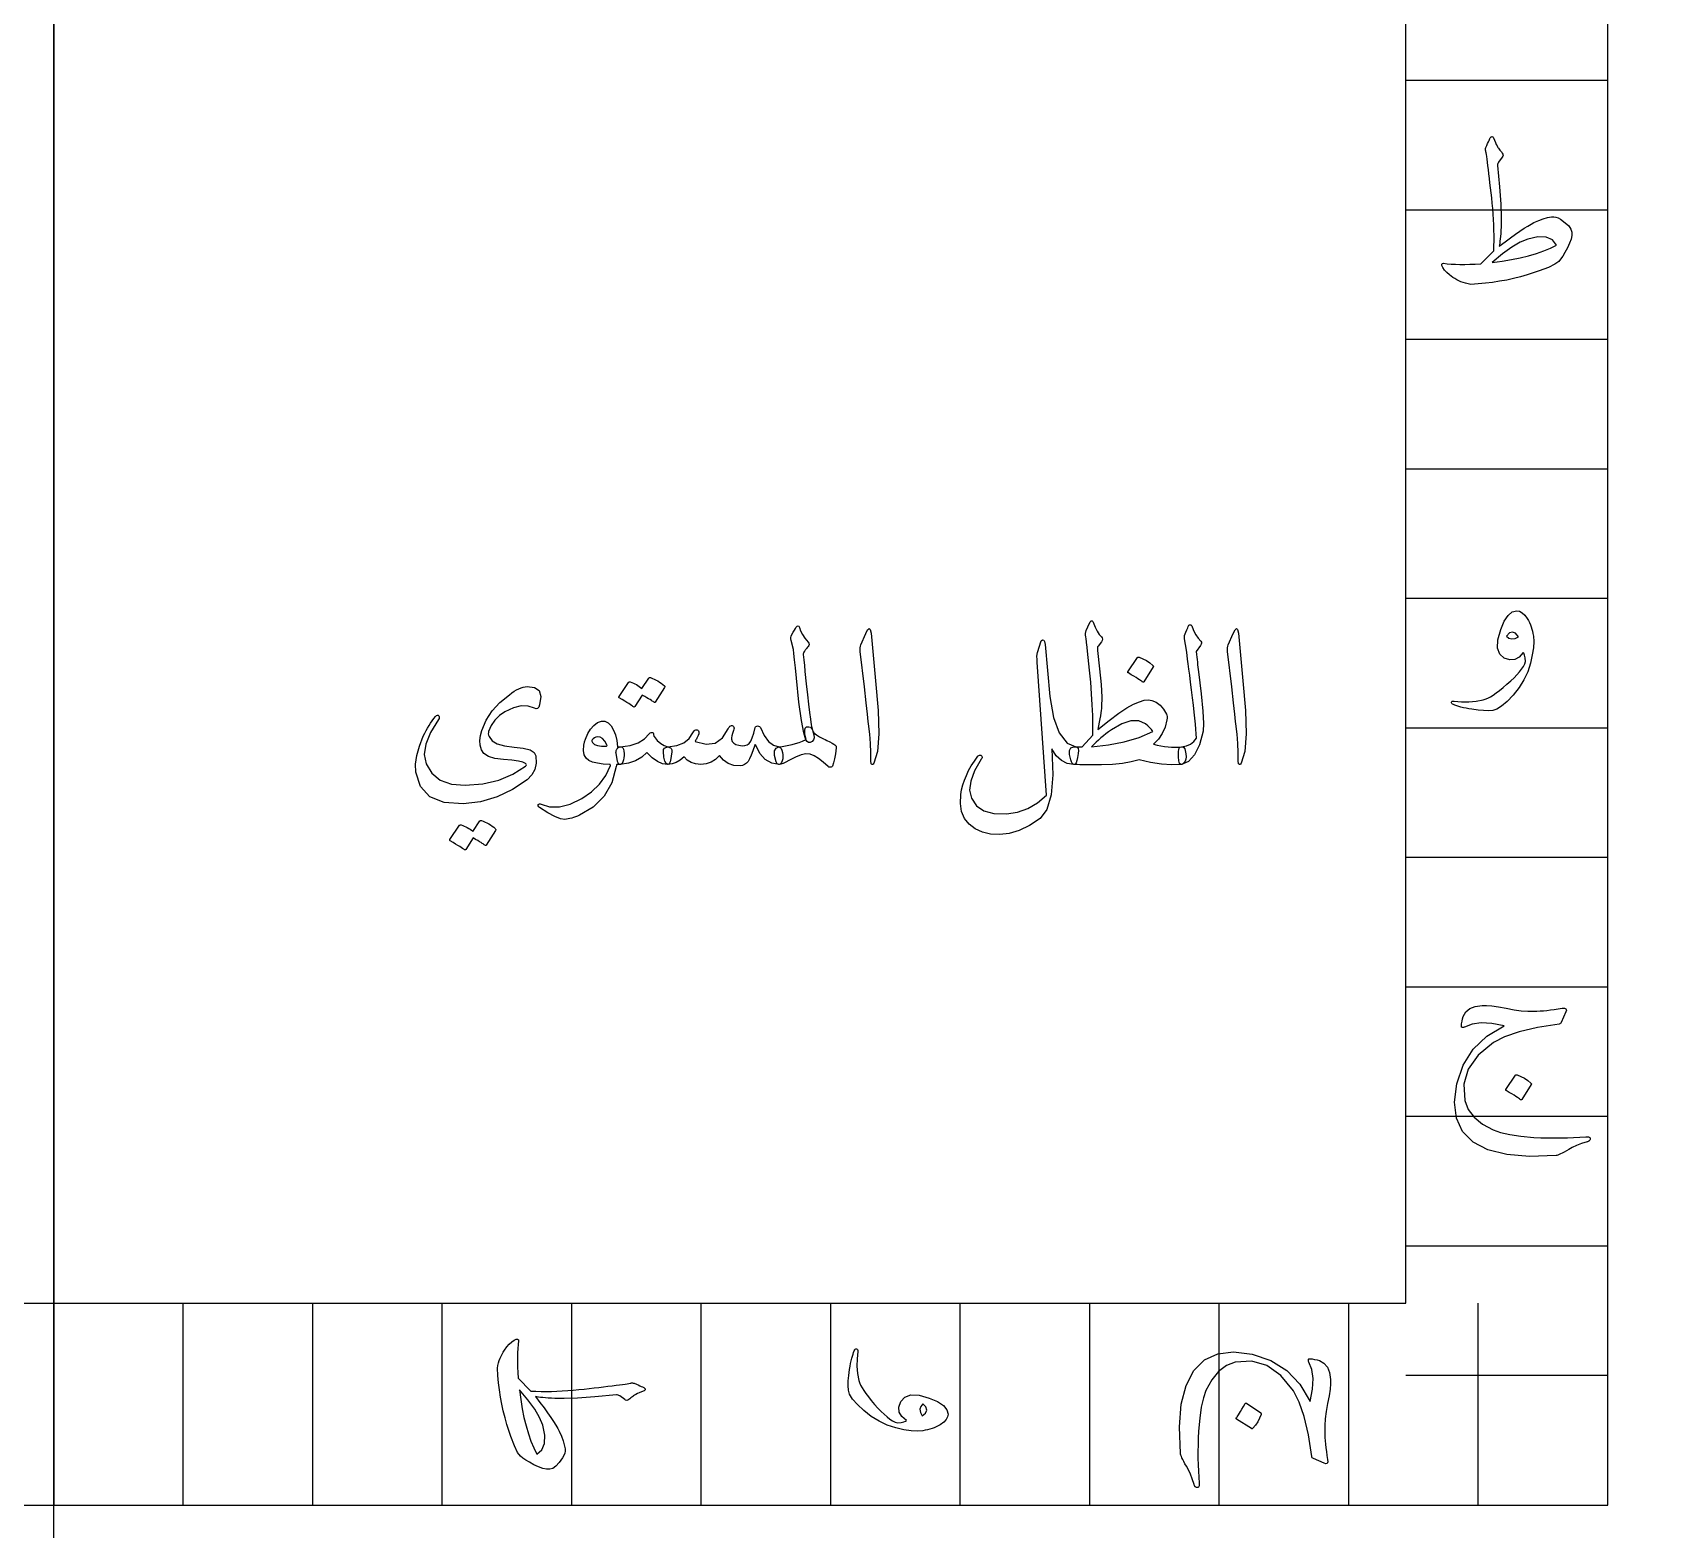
# Model space of a CAD drawing. Header units: millimetres. Extents: x -81 to 81, y -80 to 113.
# Drawn here: x -0.7 to 50.9, y -50.3 to -2.6 of the extents above; entities that cross this region are included whole.
import ezdxf

# ---------------------------------------------------------------- set-up
doc = ezdxf.new("R2010")
doc.units = ezdxf.units.MM
for name, color, linetype in [('CUT_OUTER', 1, 'Continuous'), ('ENGRAVE', 7, 'Continuous'), ('TEXT', 5, 'Continuous')]:
    doc.layers.add(name, color=color, linetype=linetype)

msp = doc.modelspace()

# ---------------------------------------------------------------- linework, layer by layer
at = {"layer": 'CUT_OUTER'}
msp.add_arc((0, 0), 80.5, 180, 0, dxfattribs=at)
at = {"layer": 'ENGRAVE'}
for points in [[(0, -72.8525), (0, 72.8525)], [(-49.5397, 0), (-49.5397, -49.5397), (49.5397, -49.5397), (49.5397, 0)], [(-43.0995, 0), (-43.0995, -43.0995), (43.0995, -43.0995), (43.0995, 0)], [(0, 0), (0, -49.5397)], [(49.5397, -4.1283), (43.0995, -4.1283)], [(49.5397, -8.2566), (43.0995, -8.2566)], [(49.5397, -12.3849), (43.0995, -12.3849)], [(49.5397, -16.5132), (43.0995, -16.5132)], [(49.5397, -20.6415), (43.0995, -20.6415)], [(49.5397, -24.7699), (43.0995, -24.7699)], [(49.5397, -28.8982), (43.0995, -28.8982)], [(49.5397, -33.0265), (43.0995, -33.0265)], [(49.5397, -37.1548), (43.0995, -37.1548)], [(49.5397, -41.2831), (43.0995, -41.2831)], [(0, -49.5397), (0, -43.0995)], [(0, -49.5397), (0, -43.0995)], [(4.1283, -49.5397), (4.1283, -43.0995)], [(8.2566, -49.5397), (8.2566, -43.0995)], [(12.3849, -49.5397), (12.3849, -43.0995)], [(16.5132, -49.5397), (16.5132, -43.0995)], [(20.6415, -49.5397), (20.6415, -43.0995)], [(24.7699, -49.5397), (24.7699, -43.0995)], [(28.8982, -49.5397), (28.8982, -43.0995)], [(33.0265, -49.5397), (33.0265, -43.0995)], [(37.1548, -49.5397), (37.1548, -43.0995)], [(41.2831, -49.5397), (41.2831, -43.0995)], [(45.4114, -49.5397), (45.4114, -43.0995)], [(49.5397, -45.4114), (43.0995, -45.4114)]]:
    msp.add_lwpolyline(points, dxfattribs=at)
for radius in [78.89, 78.89, 76.7769, 72.8525, 72.8525]:
    msp.add_circle((0, 0), radius, dxfattribs=at)
at = {"layer": 'TEXT'}
for points in [[(45.6528, -6.2647), (45.6824, -6.1969), (45.7088, -6.1369), (45.7322, -6.0847), (45.7525, -6.0403), (45.7692, -6.0041), (45.7821, -5.9764), (45.791, -5.9574), (45.7961, -5.9468), (45.8066, -5.9332), (45.8195, -5.9235), (45.8347, -5.9176), (45.8522, -5.9157), (45.8666, -5.918), (45.8787, -5.925), (45.8884, -5.9367), (45.8958, -5.9531), (45.9285, -6.0325), (45.9581, -6.1027), (45.9846, -6.1634), (46.008, -6.2148), (46.0214, -6.2374), (46.0368, -6.2616), (46.0542, -6.2873), (46.0734, -6.3146), (46.0951, -6.3434), (46.1194, -6.3738), (46.1465, -6.4057), (46.1763, -6.4392), (46.195, -6.4731), (46.2012, -6.5062), (46.195, -6.5385), (46.1763, -6.5701), (46.0579, -6.7259), (46.0419, -6.7512), (46.0314, -6.7773), (46.0263, -6.8042), (46.0267, -6.8318), (46.0875, -7.5178), (46.1264, -8.0737), (46.1436, -8.4994), (46.1389, -8.7951), (46.1325, -8.9055), (46.1256, -9.0062), (46.1184, -9.0971), (46.1108, -9.1783), (46.1028, -9.2502), (46.0945, -9.3131), (46.0857, -9.3671), (46.0766, -9.4121), (46.2629, -9.2695), (46.4357, -9.141), (46.5948, -9.0264), (46.7403, -8.9259), (46.8718, -8.8391), (46.9888, -8.7655), (47.0915, -8.7051), (47.1797, -8.6579), (47.3367, -8.5878), (47.4835, -8.5333), (47.6202, -8.4943), (47.7468, -8.471), (47.8138, -8.469), (47.884, -8.4819), (47.9572, -8.5095), (48.0335, -8.552), (48.1847, -8.6591), (48.2953, -8.7623), (48.3654, -8.8617), (48.395, -8.9571), (48.3931, -9.0634), (48.3685, -9.183), (48.3214, -9.3159), (48.2517, -9.4619), (48.1738, -9.6057), (48.1021, -9.7252), (48.0366, -9.8207), (47.9774, -9.892), (47.8559, -9.9819), (47.6471, -10.0836), (47.3511, -10.197), (46.9678, -10.322), (46.7541, -10.3839), (46.537, -10.4389), (46.3163, -10.4868), (46.0921, -10.5277), (45.8652, -10.5619), (45.6364, -10.59), (45.4056, -10.6118), (45.1729, -10.6274), (45.0877, -10.6102), (45.0069, -10.59), (44.9304, -10.5666), (44.8581, -10.5401), (44.7894, -10.5105), (44.7233, -10.4778), (44.66, -10.442), (44.5995, -10.403), (44.4931, -10.3251), (44.4047, -10.2472), (44.3342, -10.1693), (44.2816, -10.0914), (44.2528, -10.0267), (44.2473, -9.9823), (44.2653, -9.9582), (44.3065, -9.9543), (44.4232, -9.9681), (44.5488, -9.9784), (44.6834, -9.9853), (44.827, -9.9886), (44.9795, -9.9884), (45.1409, -9.9847), (45.3113, -9.9775), (45.4907, -9.9667), (45.902, -9.5616), (45.9096, -9.3988), (45.9137, -9.2344), (45.9143, -9.0685), (45.9114, -8.901), (45.9054, -8.7316), (45.8966, -8.5598), (45.8851, -8.3857), (45.8709, -8.2092), (45.8549, -8.0345), (45.8382, -7.8656), (45.8206, -7.7026), (45.8023, -7.5455), (45.784, -7.3937), (45.7665, -7.2471), (45.7497, -7.1055), (45.7338, -6.969), (45.7188, -6.8426), (45.7049, -6.7313), (45.6923, -6.6353), (45.6808, -6.5545), (45.6705, -6.4885), (45.6613, -6.4369), (45.6533, -6.3997), (45.6465, -6.3769), (45.6422, -6.3512), (45.6418, -6.3239), (45.6454, -6.2951), (45.6528, -6.2647)], [(46.9865, -9.1815), (46.7454, -9.2816), (46.477, -9.4386), (46.1813, -9.6524), (45.8584, -9.9231), (46.1714, -9.8844), (46.4684, -9.8366), (46.7495, -9.78), (47.0145, -9.7143), (47.2632, -9.6405), (47.4952, -9.5593), (47.7104, -9.4707), (47.9089, -9.3747), (47.7741, -9.2083), (47.5755, -9.1207), (47.3129, -9.1117), (46.9865, -9.1815)], [(46.1264, -21.6287), (46.2402, -21.3646), (46.3632, -21.1769), (46.4957, -21.0655), (46.6375, -21.0304), (46.7263, -21.046), (46.812, -21.0927), (46.8946, -21.1706), (46.974, -21.2797), (47.0122, -21.3428), (47.0457, -21.4075), (47.0745, -21.4737), (47.0987, -21.5415), (47.1193, -21.6112), (47.1376, -21.6832), (47.1536, -21.7576), (47.1672, -21.8344), (47.1801, -22.0054), (47.1688, -22.2068), (47.1333, -22.4385), (47.0737, -22.7007), (46.9857, -22.9722), (46.865, -23.232), (46.7115, -23.4801), (46.5253, -23.7166), (46.3301, -23.9226), (46.156, -24.0734), (46.0029, -24.1688), (45.8709, -24.2089), (45.7361, -24.2159), (45.5811, -24.212), (45.4058, -24.1972), (45.2102, -24.1715), (45.1111, -24.1554), (45.0194, -24.138), (44.935, -24.1195), (44.8581, -24.0999), (44.7882, -24.0798), (44.7249, -24.0601), (44.6682, -24.0409), (44.6182, -24.022), (44.5886, -24.0056), (44.5683, -23.9877), (44.5574, -23.9682), (44.5558, -23.9472), (44.5656, -23.9261), (44.5823, -23.9129), (44.6061, -23.9074), (44.6369, -23.9098), (44.8772, -23.9331), (45.1121, -23.9347), (45.3415, -23.9145), (45.5655, -23.8724), (45.6346, -23.851), (45.7112, -23.8178), (45.7951, -23.7731), (45.8865, -23.7166), (45.9852, -23.6484), (46.0914, -23.5686), (46.2049, -23.477), (46.3259, -23.3738), (46.4443, -23.2671), (46.5502, -23.165), (46.6437, -23.0676), (46.7247, -22.9749), (46.7929, -22.8865), (46.8478, -22.802), (46.8895, -22.7213), (46.9179, -22.6446), (46.9016, -22.5285), (46.8837, -22.442), (46.8642, -22.3852), (46.8431, -22.3579), (46.7165, -22.5071), (46.5736, -22.5869), (46.4143, -22.5975), (46.2386, -22.5386), (46.0937, -22.4117), (46.0267, -22.2177), (46.0376, -21.9567), (46.1264, -21.6287)], [(23.9472, -22.9624), (23.9865, -23.3551), (24.0235, -23.7041), (24.0582, -24.0095), (24.0905, -24.2713), (24.1205, -24.489), (24.1482, -24.6623), (24.1735, -24.7913), (24.1965, -24.8758), (24.23, -24.9849), (24.237, -25.0752), (24.2175, -25.1469), (24.1715, -25.1999), (24.1151, -25.2291), (24.064, -25.2295), (24.0185, -25.2011), (23.9783, -25.1438), (23.9078, -24.9253), (23.8334, -24.5252), (23.7551, -23.9437), (23.6729, -23.1806), (23.6437, -22.8522), (23.6184, -22.5901), (23.597, -22.3941), (23.5795, -22.2644), (23.5109, -21.9777), (23.5019, -21.9271), (23.5, -21.8811), (23.5051, -21.8398), (23.5171, -21.8032), (23.5705, -21.7136), (23.6122, -21.6443), (23.6422, -21.5952), (23.6605, -21.5664), (23.6979, -21.5239), (23.729, -21.5087), (23.754, -21.5208), (23.7727, -21.5602), (23.8066, -21.6716), (23.8646, -21.7876), (23.9468, -21.9084), (24.0531, -22.0338), (24.0726, -22.0587), (24.0812, -22.0837), (24.0788, -22.1086), (24.0656, -22.1335), (24.0444, -22.1637), (24.0243, -22.192), (24.0054, -22.2183), (23.9877, -22.2426), (23.9711, -22.265), (23.9557, -22.2855), (23.9415, -22.304), (23.9285, -22.3205), (23.9098, -22.3486), (23.8973, -22.3766), (23.8911, -22.4046), (23.8911, -22.4327), (23.8993, -22.4939), (23.9113, -22.6025), (23.9273, -22.7587), (23.9472, -22.9624)], [(25.8855, -21.7534), (25.945, -21.6381), (25.993, -21.5976), (26.0292, -21.6318), (26.0537, -21.7409), (26.1971, -23.2678), (26.2824, -24.205), (26.3015, -24.9537), (26.2543, -25.5138), (26.141, -25.8855), (26.1203, -25.9158), (26.102, -25.9322), (26.0861, -25.9345), (26.0724, -25.9228), (26.0615, -25.9045), (26.0537, -25.8808), (26.0491, -25.8516), (26.0475, -25.8169), (26.0475, -25.547), (26.035, -25.2607), (26.0101, -24.958), (25.9727, -24.639), (25.9645, -24.5556), (25.94, -24.3305), (25.8991, -23.9635), (25.8418, -23.4548), (25.7047, -22.3267), (25.7016, -22.2668), (25.7047, -22.2114), (25.7141, -22.1608), (25.7296, -22.1148)], [(34.5984, -25.7795), (34.3483, -25.8481), (34.0655, -25.8979), (33.75, -25.9291), (33.4017, -25.9415), (33.227, -25.9439), (33.0706, -25.9447), (32.9326, -25.9439), (32.8128, -25.9415), (32.7113, -25.9384), (32.6281, -25.9353), (32.5633, -25.9322), (32.5167, -25.9291), (32.4922, -25.9154), (32.4684, -25.887), (32.4455, -25.8438), (32.4233, -25.7857), (32.38, -25.6101), (32.3812, -25.4819), (32.4268, -25.4013), (32.5167, -25.3682), (32.7847, -25.3619), (33.1275, -24.9942), (33.1271, -24.6873), (33.1197, -24.3647), (33.1053, -24.0266), (33.0839, -23.6729), (33.0555, -23.3041), (33.02, -22.9204), (32.9775, -22.5219), (32.9281, -22.1086), (32.922, -22.0494), (32.9164, -21.9964), (32.9111, -21.9497), (32.9063, -21.9092), (32.9014, -21.8749), (32.8961, -21.8468), (32.8905, -21.825), (32.8845, -21.8095), (32.8845, -21.7502), (32.9094, -21.6599), (32.9592, -21.5383), (33.034, -21.3856), (33.0442, -21.3693), (33.0558, -21.3576), (33.0691, -21.3506), (33.0839, -21.3483), (33.0987, -21.351), (33.1119, -21.3592), (33.1236, -21.3728), (33.1337, -21.3919), (33.1992, -21.5473), (33.2646, -21.677), (33.3301, -21.781), (33.3955, -21.8593), (33.4236, -21.8951), (33.4329, -21.9341), (33.4236, -21.9762), (33.3955, -22.0214), (33.2896, -22.1585), (33.2767, -22.1811), (33.2693, -22.2114), (33.2674, -22.2496), (33.2709, -22.2956), (33.3398, -22.8845), (33.3846, -23.38), (33.4052, -23.782), (33.4017, -24.0905), (33.3971, -24.1456), (33.3893, -24.2113), (33.3784, -24.2874), (33.3643, -24.3741), (33.3476, -24.4709), (33.3285, -24.5774), (33.3071, -24.6937), (33.2833, -24.8197), (33.6421, -24.528), (33.9518, -24.2946), (34.2123, -24.1197), (34.4239, -24.0033), (34.6073, -23.9281), (34.7651, -23.8833), (34.8971, -23.8689), (35.0035, -23.8848), (35.1425, -23.9429), (35.2668, -24.036), (35.3762, -24.1641), (35.4709, -24.3273), (35.4834, -24.3597), (35.4896, -24.4006), (35.4896, -24.45), (35.4834, -24.5081), (35.4242, -24.7367), (35.3338, -24.9428), (35.2123, -25.1263), (35.0596, -25.2871), (35.1772, -25.3158), (35.2933, -25.3393), (35.4078, -25.3578), (35.5208, -25.3713), (35.6322, -25.3793), (35.742, -25.3814), (35.8503, -25.3777), (35.957, -25.3682), (35.9968, -25.3705), (36.0287, -25.39), (36.0529, -25.4266), (36.0692, -25.4803), (36.0899, -25.5929), (36.0957, -25.6876), (36.0867, -25.7643), (36.063, -25.8231), (36.0307, -25.8695), (36.0022, -25.9026), (35.9777, -25.9225), (35.957, -25.9291), (35.6431, -25.9384), (35.312, -25.9166), (34.9637, -25.8636), (34.5984, -25.7795)], [(36.0505, -21.8157), (36.0926, -21.714), (36.1253, -21.6334), (36.1487, -21.5738), (36.1627, -21.5352), (36.1736, -21.5107), (36.1876, -21.4932), (36.2048, -21.4826), (36.225, -21.4791), (36.248, -21.483), (36.2671, -21.4947), (36.2823, -21.5142), (36.2936, -21.5415), (36.3454, -21.6751), (36.4073, -21.7954), (36.4794, -21.9026), (36.5616, -21.9964), (36.5846, -22.0264), (36.5912, -22.0603), (36.5814, -22.0981), (36.5553, -22.1398), (36.4182, -22.333), (36.4276, -22.4195), (36.4369, -22.5044), (36.4463, -22.5877), (36.4556, -22.6695), (36.465, -22.7498), (36.4743, -22.8285), (36.4837, -22.9056), (36.493, -22.9811), (36.5791, -23.6807), (36.6317, -24.2276), (36.6508, -24.6218), (36.6364, -24.8633), (36.5187, -25.3016), (36.3653, -25.6252), (36.1759, -25.8344), (35.9508, -25.9291), (35.9446, -25.9291), (35.9383, -25.9291), (35.9321, -25.9291), (35.9259, -25.9291), (35.8889, -25.894), (35.8651, -25.8138), (35.8546, -25.6884), (35.8573, -25.5177), (35.8632, -25.4546), (35.8807, -25.4087), (35.9099, -25.3798), (35.9508, -25.3682), (36.1089, -25.3366), (36.2406, -25.2793), (36.3458, -25.1964), (36.4245, -25.0877), (36.4192, -24.9572), (36.4097, -24.8088), (36.3958, -24.6425), (36.3777, -24.4582), (36.3557, -24.2568), (36.3302, -24.0391), (36.3012, -23.805), (36.2687, -23.5545), (36.2387, -23.3083), (36.211, -23.0871), (36.1857, -22.8908), (36.1627, -22.7194), (36.1428, -22.5729), (36.1269, -22.4514), (36.1148, -22.3548), (36.1066, -22.2831), (36.0443, -21.9279), (36.0423, -21.8928), (36.0427, -21.8624), (36.0455, -21.8367), (36.0505, -21.8157)], [(37.5962, -21.7534), (37.6558, -21.6381), (37.7037, -21.5976), (37.7399, -21.6318), (37.7644, -21.7409), (37.9078, -23.2678), (37.9931, -24.205), (38.0122, -24.9537), (37.965, -25.5138), (37.8517, -25.8855), (37.831, -25.9158), (37.8127, -25.9322), (37.7968, -25.9345), (37.7831, -25.9228), (37.7722, -25.9045), (37.7644, -25.8808), (37.7598, -25.8516), (37.7582, -25.8169), (37.7582, -25.547), (37.7457, -25.2607), (37.7208, -24.958), (37.6834, -24.639), (37.6752, -24.5556), (37.6507, -24.3305), (37.6098, -23.9635), (37.5525, -23.4548), (37.4154, -22.3267), (37.4123, -22.2668), (37.4154, -22.2114), (37.4248, -22.1608), (37.4403, -22.1148)], [(31.7564, -23.7602), (31.8674, -24.4302), (32.0509, -24.9257), (32.3068, -25.2466), (32.6352, -25.3931), (32.6562, -25.4243), (32.6632, -25.4866), (32.6562, -25.5801), (32.6352, -25.7047), (32.6141, -25.8029), (32.5884, -25.873), (32.558, -25.9151), (32.523, -25.9291), (32.3103, -25.8979), (32.121, -25.8044), (31.955, -25.6486), (31.8125, -25.4305), (31.8456, -26.2563), (31.7953, -26.9013), (31.6617, -27.3657), (31.4448, -27.6492), (31.1004, -27.8732), (30.7717, -28.0341), (30.4585, -28.1318), (30.1609, -28.1665), (29.8637, -28.1505), (29.6015, -28.0902), (29.3744, -27.9854), (29.1824, -27.8362), (29.0348, -27.6484), (28.9409, -27.428), (28.9008, -27.1748), (28.9144, -26.8889), (28.9419, -26.7362), (28.9806, -26.5835), (29.0307, -26.4308), (29.092, -26.2781), (29.1651, -26.1254), (29.2502, -25.9727), (29.3474, -25.82), (29.4566, -25.6673), (29.473, -25.651), (29.4909, -25.6393), (29.5104, -25.6323), (29.5314, -25.6299), (29.5489, -25.6323), (29.5641, -25.6393), (29.577, -25.651), (29.5875, -25.6673), (29.5933, -25.6872), (29.5922, -25.7094), (29.584, -25.7339), (29.5688, -25.7608), (29.355, -26.1305), (29.2307, -26.4604), (29.196, -26.7506), (29.251, -27.0011), (29.4118, -27.2429), (29.6514, -27.4077), (29.9696, -27.4954), (30.3666, -27.5059), (30.7179, -27.4498), (31.049, -27.3314), (31.3598, -27.1506), (31.6504, -26.9076), (31.3513, -22.6695), (31.3447, -22.5682), (31.3435, -22.4826), (31.3478, -22.4124), (31.3575, -22.3579), (31.4759, -21.984), (31.5211, -21.952), (31.5569, -21.9621), (31.5834, -22.0143), (31.6006, -22.1086)], [(46.6936, -21.8593), (46.6016, -21.7479), (46.5066, -21.7066), (46.4084, -21.7354), (46.3072, -21.8344), (46.3897, -21.9014), (46.4817, -21.9279), (46.5829, -21.9138), (46.6936, -21.8593)], [(34.5485, -22.5199), (34.5563, -22.5122), (34.5672, -22.5075), (34.5812, -22.5059), (34.5984, -22.5075), (34.7195, -22.5566), (34.8336, -22.6166), (34.9408, -22.6874), (35.0409, -22.7692), (35.0506, -22.7817), (35.0549, -22.7942), (35.0537, -22.8066), (35.0471, -22.8191), (34.7542, -23.2928), (34.7433, -23.3041), (34.7292, -23.3068), (34.7121, -23.3009), (34.6919, -23.2865), (34.6743, -23.2741), (34.6467, -23.2554), (34.6089, -23.2304), (34.561, -23.1993), (34.5022, -23.1619), (34.4316, -23.1183), (34.3495, -23.0684), (34.2556, -23.0123), (34.2431, -23.003), (34.2369, -22.9936), (34.2369, -22.9843), (34.2431, -22.9749)], [(18.9737, -23.1744), (18.9815, -23.1666), (18.9924, -23.1619), (19.0064, -23.1603), (19.0236, -23.1619), (19.0849, -23.1849), (19.1443, -23.2102), (19.2018, -23.2378), (19.2573, -23.2678), (19.3112, -23.3006), (19.364, -23.3364), (19.4156, -23.3753), (19.4661, -23.4174), (19.4758, -23.4303), (19.4801, -23.4439), (19.4789, -23.4583), (19.4723, -23.4735), (19.1731, -23.9472), (19.165, -23.9534), (19.1529, -23.9534), (19.1369, -23.9472), (19.1171, -23.9347), (19.1034, -23.9232), (19.0812, -23.9074), (19.0504, -23.8874), (19.0111, -23.863), (18.9628, -23.834), (18.9051, -23.7999), (18.8382, -23.7608), (18.7618, -23.7166), (18.525, -24.0843), (18.5141, -24.0956), (18.5, -24.0983), (18.4829, -24.0925), (18.4626, -24.0781), (18.4451, -24.0656), (18.4175, -24.0469), (18.3797, -24.022), (18.3318, -23.9908), (18.2729, -23.9534), (18.2024, -23.9098), (18.1203, -23.8599), (18.0264, -23.8038), (18.0166, -23.7945), (18.0124, -23.7851), (18.0135, -23.7758), (18.0201, -23.7664), (18.3255, -23.3115), (18.3333, -23.3037), (18.3442, -23.299), (18.3583, -23.2974), (18.3754, -23.299), (18.4276, -23.3159), (18.4782, -23.3356), (18.5273, -23.358), (18.5748, -23.3831), (18.6208, -23.4106), (18.6652, -23.44), (18.708, -23.4714), (18.7493, -23.5047)], [(15.3277, -24.1341), (15.126, -24.0668), (14.9008, -24.064), (14.6523, -24.126), (14.3804, -24.2526), (14.2079, -24.3733), (14.0641, -24.5174), (13.9492, -24.6849), (13.8631, -24.8758), (13.8546, -24.914), (13.8538, -24.9537), (13.8608, -24.995), (13.8756, -25.0378), (13.9745, -25.1711), (14.1405, -25.2716), (14.3734, -25.3393), (14.6733, -25.3744), (14.9694, -25.4059), (15.1844, -25.4632), (15.3184, -25.5462), (15.3714, -25.6549), (15.3772, -25.8823), (15.3324, -26.0849), (15.237, -26.2625), (15.0909, -26.4152), (14.627, -26.7319), (14.1327, -26.9652), (13.608, -27.1152), (13.0529, -27.1818), (12.4468, -27.1397), (11.9934, -26.9574), (11.6927, -26.6349), (11.5447, -26.1721), (11.5361, -25.9182), (11.5727, -25.6424), (11.6545, -25.3448), (11.7815, -25.0254), (11.8257, -24.9366), (11.8711, -24.8509), (11.9176, -24.7683), (11.9654, -24.6888), (12.0146, -24.6121), (12.0659, -24.5377), (12.119, -24.4656), (12.1741, -24.3959), (12.2037, -24.3671), (12.2302, -24.3554), (12.2536, -24.3608), (12.2739, -24.3834), (12.2852, -24.4115), (12.2879, -24.4395), (12.282, -24.4676), (12.2676, -24.4956), (12.0113, -24.9085), (11.8594, -25.2809), (11.8119, -25.6128), (11.8688, -25.9041), (12.0518, -26.2111), (12.3206, -26.4277), (12.6751, -26.5539), (13.1152, -26.5897), (13.6793, -26.5449), (14.1872, -26.4292), (14.6391, -26.2426), (15.0348, -25.9852), (15.0586, -25.9634), (15.0675, -25.9415), (15.0617, -25.9197), (15.0411, -25.8979), (14.9573, -25.8574), (14.812, -25.8231), (14.6052, -25.7951), (14.3368, -25.7733), (14.0637, -25.7398), (13.8553, -25.6767), (13.7116, -25.584), (13.6325, -25.4616), (13.5959, -25.3179), (13.5858, -25.1672), (13.6021, -25.0094), (13.645, -24.8446), (13.7841, -24.5209), (13.9769, -24.223), (14.2234, -23.9507), (14.5238, -23.7041), (14.6036, -23.6457), (14.6811, -23.595), (14.7563, -23.5522), (14.8291, -23.5171), (14.8993, -23.4895), (14.9663, -23.4688), (15.0301, -23.4552), (15.0909, -23.4486), (15.3285, -23.4708), (15.4742, -23.5748), (15.528, -23.7606), (15.4898, -24.0282), (15.461, -24.1003), (15.4243, -24.1419), (15.3799, -24.1532), (15.3277, -24.1341)], [(17.9329, -25.9976), (17.7868, -26.5106), (17.5418, -26.9403), (17.1979, -27.2866), (16.755, -27.5495), (16.693, -27.5762), (16.6319, -27.6001), (16.5715, -27.6214), (16.5119, -27.6399), (16.4535, -27.6553), (16.3966, -27.6671), (16.3413, -27.6755), (16.2875, -27.6804), (16.1535, -27.6613), (15.9759, -27.5916), (15.7547, -27.4712), (15.4898, -27.3002), (15.4614, -27.2757), (15.4446, -27.2519), (15.4395, -27.2289), (15.4462, -27.2067), (15.461, -27.1896), (15.4804, -27.1818), (15.5046, -27.1834), (15.5334, -27.1943), (15.8088, -27.2835), (16.1177, -27.2831), (16.4601, -27.1931), (16.836, -27.0135), (17.1429, -26.8051), (17.3969, -26.5601), (17.5979, -26.2785), (17.7459, -25.9602), (17.7448, -25.9489), (17.7412, -25.94), (17.7354, -25.9334), (17.7272, -25.9291), (17.5126, -25.9166), (17.3299, -25.8917), (17.1792, -25.8543), (17.0604, -25.8044), (16.9684, -25.7273), (16.9108, -25.6206), (16.8874, -25.4842), (16.8983, -25.3183), (16.9018, -25.2963), (16.9061, -25.2739), (16.9112, -25.2511), (16.917, -25.2279), (16.9236, -25.204), (16.931, -25.1789), (16.9392, -25.1526), (16.9482, -25.1251), (17.0214, -24.9471), (17.1102, -24.7995), (17.2146, -24.6822), (17.3346, -24.5953), (17.4573, -24.5478), (17.5699, -24.5486), (17.6723, -24.5977), (17.7646, -24.6951), (17.8452, -24.8306), (17.9064, -24.988), (17.9481, -25.1672), (17.9703, -25.3682), (17.9826, -25.368), (17.9944, -25.3674), (18.0059, -25.3664), (18.017, -25.365), (18.0281, -25.3637), (18.0396, -25.3627), (18.0515, -25.3621), (18.0638, -25.3619), (18.1058, -25.3709), (18.1386, -25.3978), (18.1619, -25.4426), (18.176, -25.5053), (18.1818, -25.5742), (18.1806, -25.6439), (18.1725, -25.7145), (18.1573, -25.7857), (18.1374, -25.8484), (18.1152, -25.8932), (18.0906, -25.9201), (18.0638, -25.9291), (17.9454, -25.9291), (17.9446, -25.9404), (17.9422, -25.9556), (17.9383, -25.9747), (17.9329, -25.9976)], [(20.376, -24.9194), (20.3955, -24.8855), (20.4165, -24.8587), (20.4391, -24.8388), (20.4633, -24.8259), (20.4874, -24.8209), (20.51, -24.8244), (20.531, -24.8365), (20.5505, -24.8571), (20.5641, -24.8848), (20.5676, -24.9179), (20.561, -24.9564), (20.5443, -25.0004), (20.532, -25.0227), (20.5201, -25.0456), (20.5086, -25.0694), (20.4975, -25.0939), (20.486, -25.1189), (20.4734, -25.1438), (20.4596, -25.1687), (20.4446, -25.1937), (20.7932, -25.2829), (21.0849, -25.2451), (21.3198, -25.0803), (21.4978, -24.7885), (21.5169, -24.7547), (21.5368, -24.7278), (21.5574, -24.7079), (21.5789, -24.6951), (21.603, -24.6896), (21.6256, -24.6919), (21.6466, -24.7021), (21.6661, -24.72), (21.6805, -24.7441), (21.6864, -24.773), (21.6836, -24.8065), (21.6723, -24.8446), (21.6404, -24.937), (21.6194, -25.0145), (21.6092, -25.0772), (21.61, -25.1251), (21.6314, -25.1933), (21.677, -25.2482), (21.7467, -25.2899), (21.8406, -25.3183), (21.9427, -25.3308), (22.0307, -25.3245), (22.1047, -25.2996), (22.1647, -25.256), (22.2169, -25.1847), (22.2675, -25.0768), (22.3166, -24.9323), (22.3641, -24.7512), (22.3711, -24.7293), (22.386, -24.7138), (22.4085, -24.7044), (22.4389, -24.7013), (22.4701, -24.7044), (22.495, -24.7138), (22.5137, -24.7293), (22.5262, -24.7512), (22.6477, -25.0071), (22.7879, -25.1952), (22.9469, -25.3156), (23.1245, -25.3682), (23.1615, -25.3837), (23.1915, -25.418), (23.2145, -25.471), (23.2304, -25.5427), (23.2417, -25.6202), (23.2445, -25.6907), (23.2386, -25.7542), (23.2242, -25.8107), (23.204, -25.8625), (23.1806, -25.8995), (23.1541, -25.9217), (23.1245, -25.9291), (22.8861, -25.8905), (22.682, -25.7748), (22.5122, -25.582), (22.3766, -25.3121), (22.37, -25.298), (22.3626, -25.2934), (22.3544, -25.298), (22.3454, -25.3121), (22.2878, -25.4893), (22.2333, -25.6346), (22.1818, -25.7479), (22.1335, -25.8294), (22.081, -25.8874), (22.0229, -25.9306), (21.9594, -25.9591), (21.8905, -25.9727), (21.6829, -25.9591), (21.5025, -25.8995), (21.3494, -25.7939), (21.2236, -25.6424), (21.0951, -25.7678), (20.9525, -25.8574), (20.7959, -25.9112), (20.6253, -25.9291), (20.4613, -25.9139), (20.3183, -25.8683), (20.1964, -25.7924), (20.0955, -25.686), (19.9721, -25.7924), (19.8447, -25.8683), (19.7134, -25.9139), (19.5782, -25.9291), (19.5249, -25.903), (19.4832, -25.8247), (19.4532, -25.6942), (19.4349, -25.5115), (19.4415, -25.4558), (19.4676, -25.4133), (19.5132, -25.3841), (19.5782, -25.3682), (19.8595, -25.3238), (20.0862, -25.2342), (20.2584, -25.0994), (20.376, -24.9194)], [(23.997, -24.7325), (24.0703, -24.7262), (24.1279, -24.7449), (24.17, -24.7885), (24.1965, -24.8571), (24.2085, -24.891), (24.2323, -24.9241), (24.2678, -24.9564), (24.3149, -24.988), (24.3445, -25.0045), (24.3772, -25.023), (24.413, -25.0435), (24.452, -25.0659), (24.4941, -25.0895), (24.5393, -25.1134), (24.5876, -25.1378), (24.639, -25.1625), (24.7348, -25.2088), (24.8104, -25.2482), (24.8657, -25.2805), (24.9007, -25.3058), (24.9245, -25.328), (24.9397, -25.351), (24.9463, -25.3748), (24.9444, -25.3993), (24.9183, -25.5855), (24.8898, -25.7452), (24.8591, -25.8784), (24.8259, -25.9852), (24.8174, -25.9988), (24.8041, -26.0085), (24.7862, -26.0144), (24.7636, -26.0163), (24.7352, -26.0152), (24.7122, -26.0117), (24.6947, -26.0058), (24.6826, -25.9976), (24.5252, -25.8516), (24.3772, -25.7374), (24.2385, -25.6552), (24.1092, -25.605), (23.9783, -25.5941), (23.8225, -25.6237), (23.6418, -25.6938), (23.4361, -25.8044), (23.3368, -25.859), (23.2507, -25.8979), (23.1779, -25.9213), (23.1183, -25.9291), (23.0894, -25.924), (23.0653, -25.9088), (23.0458, -25.8835), (23.031, -25.8481), (22.9804, -25.6451), (22.978, -25.4975), (23.024, -25.4052), (23.1183, -25.3682), (23.2191, -25.3565), (23.3224, -25.3401), (23.4279, -25.3191), (23.5358, -25.2934), (23.6457, -25.2626), (23.7571, -25.2264), (23.87, -25.1847), (23.9846, -25.1376), (23.948, -24.9697), (23.9378, -24.8462), (23.9542, -24.7671), (23.997, -24.7325)], [(34.804, -24.639), (34.5886, -24.5408), (34.335, -24.5393), (34.0433, -24.6343), (33.7134, -24.8259), (33.6271, -24.8863), (33.5428, -24.949), (33.4604, -25.0141), (33.3799, -25.0815), (33.3014, -25.1504), (33.2249, -25.2201), (33.1503, -25.2906), (33.0777, -25.3619), (33.6183, -25.3082), (34.1247, -25.2092), (34.5968, -25.0651), (35.0346, -24.8758), (34.9969, -24.8189), (34.9458, -24.7605), (34.8816, -24.7005), (34.804, -24.639)], [(17.6337, -25.2996), (17.5683, -25.1855), (17.4966, -25.1048), (17.4187, -25.0577), (17.3346, -25.0441), (17.2843, -25.0573), (17.2395, -25.0784), (17.2002, -25.1072), (17.1663, -25.1438), (17.1554, -25.1633), (17.1538, -25.1843), (17.1616, -25.2069), (17.1788, -25.231), (17.243, -25.2875), (17.3361, -25.3261), (17.4581, -25.3467), (17.6088, -25.3495), (17.6244, -25.3463), (17.6337, -25.337), (17.6369, -25.3214), (17.6337, -25.2996)], [(19.5782, -25.3682), (19.6277, -25.3841), (19.6639, -25.4009), (19.6869, -25.4184), (19.6967, -25.4367), (19.7013, -25.4648), (19.7029, -25.499), (19.7013, -25.5396), (19.6967, -25.5863), (19.6729, -25.7363), (19.6452, -25.8434), (19.6137, -25.9077), (19.5782, -25.9291), (19.41, -25.9053), (19.2417, -25.834), (19.0734, -25.7152), (18.9051, -25.5489), (18.7447, -25.7012), (18.5499, -25.8153), (18.3209, -25.8913), (18.0575, -25.9291), (18.0291, -25.9232), (18.0061, -25.9057), (17.9886, -25.8765), (17.9765, -25.8356), (17.9267, -25.5738), (17.9212, -25.5446), (17.9235, -25.5131), (17.9337, -25.4792), (17.9516, -25.443), (17.9722, -25.4149), (17.9968, -25.3931), (18.0252, -25.3775), (18.0575, -25.3682), (18.3723, -25.3214), (18.6309, -25.2373), (18.8335, -25.1157), (18.9799, -24.9568), (18.9971, -24.935), (19.0173, -24.9194), (19.0407, -24.9101), (19.0672, -24.907), (19.0917, -24.9105), (19.1093, -24.921), (19.1198, -24.9385), (19.1233, -24.9631), (19.1241, -24.9864), (19.1264, -25.0067), (19.1303, -25.0238), (19.1357, -25.0378), (19.2405, -25.1637), (19.3492, -25.2607), (19.4618, -25.3288), (19.5782, -25.3682)], [(13.5827, -27.7302), (13.5905, -27.7225), (13.6014, -27.7178), (13.6154, -27.7162), (13.6325, -27.7178), (13.6939, -27.7408), (13.7533, -27.7661), (13.8107, -27.7937), (13.8662, -27.8237), (13.9202, -27.8565), (13.973, -27.8923), (14.0246, -27.9312), (14.075, -27.9733), (14.0848, -27.9862), (14.0891, -27.9998), (14.0879, -28.0142), (14.0813, -28.0294), (13.7821, -28.5031), (13.7739, -28.5093), (13.7618, -28.5093), (13.7459, -28.5031), (13.726, -28.4906), (13.7124, -28.4791), (13.6902, -28.4633), (13.6594, -28.4433), (13.6201, -28.4189), (13.5718, -28.3899), (13.5141, -28.3558), (13.4471, -28.3167), (13.3708, -28.2725), (13.1339, -28.6402), (13.123, -28.6515), (13.109, -28.6542), (13.0919, -28.6484), (13.0716, -28.6339), (13.0541, -28.6215), (13.0264, -28.6028), (12.9886, -28.5779), (12.9407, -28.5467), (12.8819, -28.5093), (12.8114, -28.4657), (12.7292, -28.4158), (12.6353, -28.3597), (12.6256, -28.3504), (12.6213, -28.341), (12.6225, -28.3317), (12.6291, -28.3223), (12.9345, -27.8674), (12.9423, -27.8596), (12.9532, -27.8549), (12.9672, -27.8533), (12.9844, -27.8549), (13.0366, -27.8718), (13.0872, -27.8915), (13.1363, -27.9139), (13.1838, -27.939), (13.2298, -27.9665), (13.2742, -27.9959), (13.317, -28.0273), (13.3583, -28.0606)], [(48.2049, -33.8142), (48.0553, -34.1508), (48.0417, -34.173), (48.0257, -34.1897), (48.0074, -34.201), (47.9868, -34.2068), (47.2954, -34.3159), (46.7169, -34.4499), (46.2515, -34.6088), (45.8989, -34.7927), (45.4046, -35.1958), (45.0872, -35.6387), (44.9465, -36.1214), (44.9828, -36.6437), (45.0926, -36.9265), (45.2788, -37.1766), (45.5413, -37.3939), (45.8802, -37.5786), (46.1182, -37.6612), (46.4147, -37.7282), (46.7695, -37.7796), (47.1828, -37.8154), (47.4025, -37.8259), (47.6191, -37.8326), (47.8325, -37.8353), (48.0429, -37.8341), (48.2493, -37.8294), (48.4511, -37.8216), (48.6482, -37.8107), (48.8406, -37.7967), (48.8858, -37.7936), (48.9217, -37.7967), (48.9481, -37.8061), (48.9653, -37.8216), (48.9746, -37.8407), (48.9777, -37.8606), (48.9746, -37.8812), (48.9653, -37.9027), (48.9585, -37.9142), (48.9505, -37.9237), (48.9413, -37.9313), (48.931, -37.9369), (48.9199, -37.9418), (48.9084, -37.9471), (48.8965, -37.9527), (48.8843, -37.9588), (48.7047, -38.016), (48.5461, -38.0756), (48.4086, -38.1375), (48.2922, -38.2018), (48.2176, -38.2482), (48.1496, -38.2875), (48.0883, -38.3198), (48.0335, -38.3452), (47.9862, -38.3646), (47.9471, -38.3794), (47.9161, -38.3896), (47.8933, -38.395), (47.041, -38.4266), (46.3165, -38.3654), (45.7197, -38.2116), (45.2508, -37.965), (44.9119, -37.6269), (44.7117, -37.2046), (44.6501, -36.6983), (44.7272, -36.1077), (44.9313, -35.5129), (45.2508, -35.0062), (45.6855, -34.5874), (46.2355, -34.2567), (45.846, -34.1823), (45.5063, -34.1648), (45.2165, -34.2041), (44.9765, -34.3003), (44.9555, -34.3081), (44.936, -34.3128), (44.9181, -34.3144), (44.9017, -34.3128), (44.8881, -34.3077), (44.8784, -34.2988), (44.8725, -34.2859), (44.8706, -34.2692), (44.8792, -34.1917), (44.8924, -34.1149), (44.9103, -34.039), (44.9329, -33.9638), (45.0124, -33.8177), (45.1386, -33.7098), (45.3115, -33.6401), (45.5312, -33.6085), (45.6703, -33.6097), (45.8444, -33.6257), (46.0536, -33.6564), (46.2978, -33.702), (46.5498, -33.7476), (46.7824, -33.7784), (46.9954, -33.7943), (47.189, -33.7955), (47.2821, -33.7914), (47.3807, -33.7854), (47.4847, -33.7774), (47.5941, -33.7675), (47.7091, -33.7552), (47.8294, -33.7402), (47.9552, -33.7225), (48.0865, -33.702), (48.1617, -33.6997), (48.2065, -33.7176), (48.2209, -33.7558), (48.2049, -33.8142)], [(46.597, -35.8335), (46.6048, -35.8257), (46.6157, -35.821), (46.6297, -35.8195), (46.6468, -35.821), (46.768, -35.8701), (46.8821, -35.9301), (46.9892, -36.001), (47.0893, -36.0828), (47.0991, -36.0953), (47.1033, -36.1077), (47.1022, -36.1202), (47.0956, -36.1327), (46.8026, -36.6063), (46.7917, -36.6176), (46.7777, -36.6203), (46.7606, -36.6145), (46.7403, -36.6001), (46.7228, -36.5876), (46.6951, -36.5689), (46.6573, -36.544), (46.6094, -36.5128), (46.5506, -36.4754), (46.4801, -36.4318), (46.3979, -36.382), (46.304, -36.3259), (46.2916, -36.3165), (46.2853, -36.3072), (46.2853, -36.2978), (46.2916, -36.2885)], [(18.5052, -45.6528), (18.5729, -45.6824), (18.6329, -45.7088), (18.6851, -45.7322), (18.7295, -45.7525), (18.7657, -45.7692), (18.7934, -45.7821), (18.8125, -45.791), (18.823, -45.7961), (18.8366, -45.8066), (18.8464, -45.8195), (18.8522, -45.8347), (18.8542, -45.8522), (18.8518, -45.8666), (18.8448, -45.8787), (18.8331, -45.8884), (18.8168, -45.8958), (18.7373, -45.9285), (18.6672, -45.9581), (18.6064, -45.9846), (18.555, -46.008), (18.5324, -46.0214), (18.5083, -46.0368), (18.4826, -46.0542), (18.4553, -46.0734), (18.4265, -46.0951), (18.3961, -46.1194), (18.3641, -46.1465), (18.3306, -46.1763), (18.2968, -46.195), (18.2636, -46.2012), (18.2313, -46.195), (18.1998, -46.1763), (18.044, -46.0579), (18.0186, -46.0419), (17.9925, -46.0314), (17.9657, -46.0263), (17.938, -46.0267), (17.2521, -46.0875), (16.6962, -46.1264), (16.2704, -46.1436), (15.9748, -46.1389), (15.8644, -46.1325), (15.7637, -46.1256), (15.6727, -46.1184), (15.5915, -46.1108), (15.5196, -46.1028), (15.4567, -46.0945), (15.4028, -46.0857), (15.3578, -46.0766), (15.5004, -46.2629), (15.6289, -46.4357), (15.7434, -46.5948), (15.8439, -46.7403), (15.9308, -46.8718), (16.0044, -46.9888), (16.0648, -47.0915), (16.1119, -47.1797), (16.182, -47.3367), (16.2366, -47.4835), (16.2755, -47.6202), (16.2989, -47.7468), (16.3008, -47.8138), (16.288, -47.884), (16.2603, -47.9572), (16.2179, -48.0335), (16.1107, -48.1847), (16.0075, -48.2953), (15.9082, -48.3654), (15.8128, -48.395), (15.7064, -48.3931), (15.5868, -48.3685), (15.454, -48.3214), (15.3079, -48.2517), (15.1642, -48.1738), (15.0446, -48.1021), (14.9492, -48.0366), (14.8779, -47.9774), (14.7879, -47.8559), (14.6862, -47.6471), (14.5729, -47.3511), (14.4479, -46.9678), (14.3859, -46.7541), (14.331, -46.537), (14.2831, -46.3163), (14.2422, -46.0921), (14.2079, -45.8652), (14.1799, -45.6364), (14.158, -45.4056), (14.1425, -45.1729), (14.1596, -45.0877), (14.1799, -45.0069), (14.2032, -44.9304), (14.2297, -44.8581), (14.2593, -44.7894), (14.292, -44.7233), (14.3279, -44.66), (14.3668, -44.5995), (14.4447, -44.4931), (14.5226, -44.4047), (14.6005, -44.3342), (14.6785, -44.2816), (14.7431, -44.2528), (14.7875, -44.2473), (14.8117, -44.2653), (14.8156, -44.3065), (14.8017, -44.4232), (14.7914, -44.5488), (14.7846, -44.6834), (14.7813, -44.827), (14.7815, -44.9795), (14.7852, -45.1409), (14.7924, -45.3113), (14.8031, -45.4907), (15.2082, -45.902), (15.371, -45.9096), (15.5354, -45.9137), (15.7013, -45.9143), (15.8688, -45.9114), (16.0383, -45.9054), (16.2101, -45.8966), (16.3842, -45.8851), (16.5606, -45.8709), (16.7353, -45.8549), (16.9042, -45.8382), (17.0672, -45.8206), (17.2244, -45.8023), (17.3761, -45.784), (17.5228, -45.7665), (17.6644, -45.7497), (17.8009, -45.7338), (17.9273, -45.7188), (18.0385, -45.7049), (18.1345, -45.6923), (18.2153, -45.6808), (18.2814, -45.6705), (18.333, -45.6613), (18.3702, -45.6533), (18.393, -45.6465), (18.4187, -45.6422), (18.4459, -45.6418), (18.4748, -45.6454), (18.5052, -45.6528)], [(27.911, -46.1264), (28.1751, -46.2402), (28.3628, -46.3632), (28.4742, -46.4957), (28.5093, -46.6375), (28.4937, -46.7263), (28.447, -46.812), (28.3691, -46.8946), (28.26, -46.974), (28.1969, -47.0122), (28.1322, -47.0457), (28.066, -47.0745), (27.9982, -47.0987), (27.9285, -47.1193), (27.8565, -47.1376), (27.7821, -47.1536), (27.7053, -47.1672), (27.5343, -47.1801), (27.3329, -47.1688), (27.1012, -47.1333), (26.839, -47.0737), (26.5675, -46.9857), (26.3077, -46.865), (26.0596, -46.7115), (25.8231, -46.5253), (25.6171, -46.3301), (25.4663, -46.156), (25.3709, -46.0029), (25.3308, -45.8709), (25.3238, -45.7361), (25.3277, -45.5811), (25.3425, -45.4058), (25.3682, -45.2102), (25.3843, -45.1111), (25.4017, -45.0194), (25.4202, -44.935), (25.4398, -44.8581), (25.4599, -44.7882), (25.4796, -44.7249), (25.4988, -44.6682), (25.5177, -44.6182), (25.5341, -44.5886), (25.552, -44.5683), (25.5715, -44.5574), (25.5925, -44.5558), (25.6136, -44.5656), (25.6268, -44.5823), (25.6323, -44.6061), (25.6299, -44.6369), (25.6066, -44.8772), (25.605, -45.1121), (25.6252, -45.3415), (25.6673, -45.5655), (25.6887, -45.6346), (25.7219, -45.7112), (25.7666, -45.7951), (25.8231, -45.8865), (25.8913, -45.9852), (25.9711, -46.0914), (26.0627, -46.2049), (26.1659, -46.3259), (26.2726, -46.4443), (26.3747, -46.5502), (26.4721, -46.6437), (26.5648, -46.7247), (26.6532, -46.7929), (26.7377, -46.8478), (26.8184, -46.8895), (26.8951, -46.9179), (27.0112, -46.9016), (27.0977, -46.8837), (27.1545, -46.8642), (27.1818, -46.8431), (27.0326, -46.7165), (26.9528, -46.5736), (26.9422, -46.4143), (27.0011, -46.2386), (27.128, -46.0937), (27.322, -46.0267), (27.583, -46.0376), (27.911, -46.1264)], [(40.4953, -48.2049), (40.1588, -48.0553), (40.1366, -48.0417), (40.1198, -48.0257), (40.1085, -48.0074), (40.1027, -47.9868), (39.9936, -47.2954), (39.8596, -46.7169), (39.7007, -46.2515), (39.5169, -45.8989), (39.1137, -45.4046), (38.6708, -45.0872), (38.1882, -44.9465), (37.6658, -44.9828), (37.383, -45.0926), (37.133, -45.2788), (36.9156, -45.5413), (36.731, -45.8802), (36.6484, -46.1182), (36.5814, -46.4147), (36.53, -46.7695), (36.4941, -47.1828), (36.4836, -47.4025), (36.477, -47.6191), (36.4743, -47.8325), (36.4754, -48.0429), (36.4801, -48.2493), (36.4879, -48.4511), (36.4988, -48.6482), (36.5128, -48.8406), (36.516, -48.8858), (36.5128, -48.9217), (36.5035, -48.9481), (36.4879, -48.9653), (36.4688, -48.9746), (36.449, -48.9777), (36.4283, -48.9746), (36.4069, -48.9653), (36.3954, -48.9585), (36.3859, -48.9505), (36.3783, -48.9413), (36.3726, -48.931), (36.3677, -48.9199), (36.3625, -48.9084), (36.3568, -48.8965), (36.3508, -48.8843), (36.2935, -48.7047), (36.2339, -48.5461), (36.172, -48.4086), (36.1077, -48.2922), (36.0614, -48.2176), (36.022, -48.1496), (35.9897, -48.0883), (35.9644, -48.0335), (35.9449, -47.9862), (35.9301, -47.9471), (35.92, -47.9161), (35.9145, -47.8933), (35.883, -47.041), (35.9441, -46.3165), (36.098, -45.7197), (36.3446, -45.2508), (36.6827, -44.9119), (37.1049, -44.7117), (37.6113, -44.6501), (38.2018, -44.7272), (38.7966, -44.9313), (39.3034, -45.2508), (39.7221, -45.6855), (40.0528, -46.2355), (40.1272, -45.846), (40.1448, -45.5063), (40.1054, -45.2165), (40.0092, -44.9765), (40.0014, -44.9555), (39.9968, -44.936), (39.9952, -44.9181), (39.9968, -44.9017), (40.0018, -44.8881), (40.0108, -44.8784), (40.0236, -44.8725), (40.0404, -44.8706), (40.1179, -44.8792), (40.1946, -44.8924), (40.2706, -44.9103), (40.3458, -44.9329), (40.4918, -45.0124), (40.5997, -45.1386), (40.6695, -45.3115), (40.701, -45.5312), (40.6998, -45.6703), (40.6839, -45.8444), (40.6531, -46.0536), (40.6075, -46.2978), (40.562, -46.5498), (40.5312, -46.7824), (40.5152, -46.9954), (40.514, -47.189), (40.5181, -47.2821), (40.5242, -47.3807), (40.5322, -47.4847), (40.5421, -47.5941), (40.5544, -47.7091), (40.5694, -47.8294), (40.5871, -47.9552), (40.6075, -48.0865), (40.6099, -48.1617), (40.592, -48.2065), (40.5538, -48.2209), (40.4953, -48.2049)], [(15.5884, -46.9865), (15.4883, -46.7454), (15.3313, -46.477), (15.1174, -46.1813), (14.8467, -45.8584), (14.8855, -46.1714), (14.9332, -46.4684), (14.9899, -46.7495), (15.0555, -47.0145), (15.1293, -47.2632), (15.2105, -47.4952), (15.2992, -47.7104), (15.3952, -47.9089), (15.5615, -47.7741), (15.6492, -47.5755), (15.6581, -47.3129), (15.5884, -46.9865)], [(27.6804, -46.6936), (27.7918, -46.6016), (27.8331, -46.5066), (27.8043, -46.4084), (27.7053, -46.3072), (27.6383, -46.3897), (27.6118, -46.4817), (27.6259, -46.5829), (27.6804, -46.6936)], [(38.476, -46.597), (38.4838, -46.6048), (38.4885, -46.6157), (38.4901, -46.6297), (38.4885, -46.6468), (38.4394, -46.768), (38.3794, -46.8821), (38.3086, -46.9892), (38.2268, -47.0893), (38.2143, -47.0991), (38.2018, -47.1033), (38.1894, -47.1022), (38.1769, -47.0956), (37.7032, -46.8026), (37.6919, -46.7917), (37.6892, -46.7777), (37.695, -46.7606), (37.7095, -46.7403), (37.7219, -46.7228), (37.7406, -46.6951), (37.7656, -46.6573), (37.7967, -46.6094), (37.8341, -46.5506), (37.8777, -46.4801), (37.9276, -46.3979), (37.9837, -46.304), (37.993, -46.2916), (38.0024, -46.2853), (38.0117, -46.2853), (38.0211, -46.2916)]]:
    msp.add_lwpolyline(points, close=True, dxfattribs=at)

doc.saveas('drawing.dxf')
